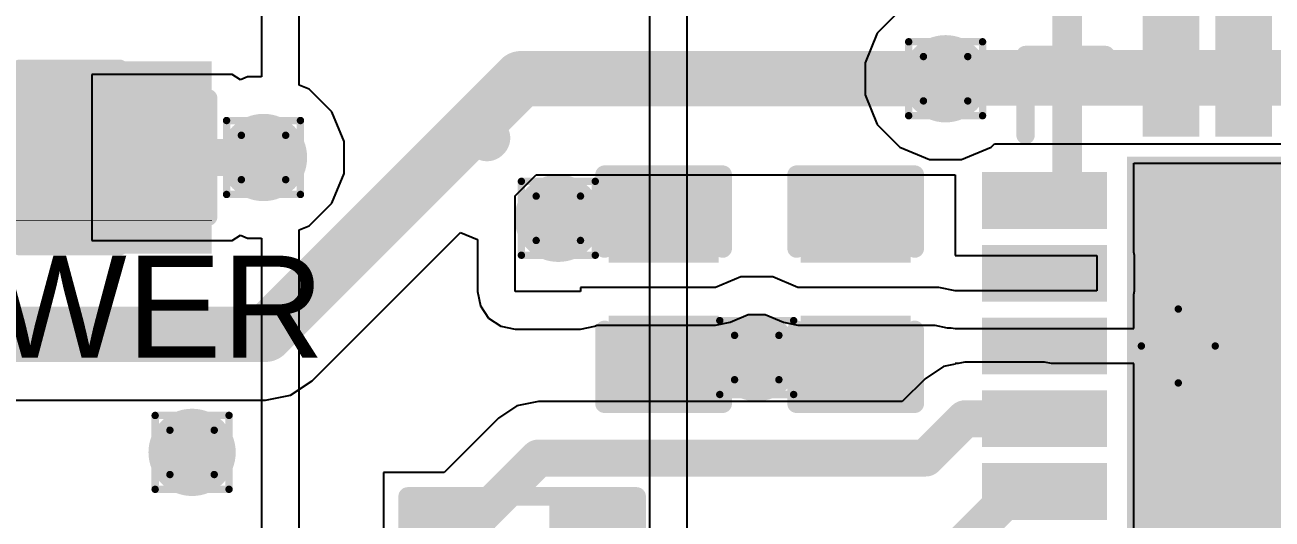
# Model space of a CAD drawing. Header units: inches. Extents: x 0 to 355, y -10 to 78.
# Drawn here: x 29.53 to 38.11, y 7.95 to 11.35 of the extents above; entities that cross this region are included whole.
import ezdxf

# ---------------------------------------------------------------- set-up
doc = ezdxf.new("R2010")
doc.units = ezdxf.units.IN
for name, color, linetype in [('Bottom Layer', 5, 'Continuous'), ('Bottom Overlay', 54, 'Continuous'), ('Bottom Paste', 16, 'Continuous'), ('Bottom Solder', 6, 'Continuous'), ('Drill Drawing', 1, 'Continuous'), ('Pad Holes', 156, 'Continuous'), ('Top Layer', 1, 'Continuous'), ('Top Overlay', 2, 'Continuous'), ('Top Paste', 8, 'Continuous'), ('Top Solder', 216, 'Continuous'), ('Via Holes', 16, 'Continuous')]:
    doc.layers.add(name, color=color, linetype=linetype)
doc.styles.add('Arial', font='', dxfattribs={"height": 0.2})
doc.styles.get('Arial').set_extended_font_data('Arial')

# ---------------------------------------------------------------- blocks, each defined once
blk = doc.blocks.new('20_QFN__4_4__18')
at = {"layer": 'Bottom Layer'}
h = blk.add_hatch(color=5, dxfattribs=at)
edge = h.paths.add_edge_path()
edge.add_arc((0, 0.95), 0.2, 0, 360)
h = blk.add_hatch(color=5, dxfattribs=at)
edge = h.paths.add_edge_path()
edge.add_arc((-0.95, 0), 0.2, 0, 360)
h = blk.add_hatch(color=5, dxfattribs=at)
edge = h.paths.add_edge_path()
edge.add_arc((0, 0), 0.2, 0, 360)
h = blk.add_hatch(color=5, dxfattribs=at)
edge = h.paths.add_edge_path()
edge.add_arc((0.95, 0), 0.2, 0, 360)
h = blk.add_hatch(color=5, dxfattribs=at)
edge = h.paths.add_edge_path()
edge.add_arc((0, -0.95), 0.2, 0, 360)
at = {"layer": 'Bottom Solder'}
h = blk.add_hatch(color=6, dxfattribs=at)
edge = h.paths.add_edge_path()
edge.add_arc((0, 0.95), 0.3016, 0, 360)
h = blk.add_hatch(color=6, dxfattribs=at)
edge = h.paths.add_edge_path()
edge.add_arc((-0.95, 0), 0.3016, 0, 360)
h = blk.add_hatch(color=6, dxfattribs=at)
edge = h.paths.add_edge_path()
edge.add_arc((0, 0), 0.3016, 0, 360)
h = blk.add_hatch(color=6, dxfattribs=at)
edge = h.paths.add_edge_path()
edge.add_arc((0.95, 0), 0.3016, 0, 360)
h = blk.add_hatch(color=6, dxfattribs=at)
edge = h.paths.add_edge_path()
edge.add_arc((0, -0.95), 0.3016, 0, 360)
at = {"layer": 'Pad Holes'}
h = blk.add_hatch(color=7, dxfattribs=at)
edge = h.paths.add_edge_path()
edge.add_arc((0, 0.95), 0.1, 0, 360)
h = blk.add_hatch(color=7, dxfattribs=at)
edge = h.paths.add_edge_path()
edge.add_arc((-0.95, 0), 0.1, 0, 360)
h = blk.add_hatch(color=7, dxfattribs=at)
edge = h.paths.add_edge_path()
edge.add_arc((0, 0), 0.1, 0, 360)
h = blk.add_hatch(color=7, dxfattribs=at)
edge = h.paths.add_edge_path()
edge.add_arc((0.95, 0), 0.1, 0, 360)
h = blk.add_hatch(color=7, dxfattribs=at)
edge = h.paths.add_edge_path()
edge.add_arc((0, -0.95), 0.1, 0, 360)
at = {"layer": 'Top Layer'}
for points in [[(-1.125, 1.51), (-1.125, 2.23), (-0.875, 2.23), (-0.875, 1.51)], [(-0.625, 1.51), (-0.625, 2.23), (-0.375, 2.23), (-0.375, 1.51)], [(-0.125, 1.51), (-0.125, 2.23), (0.125, 2.23), (0.125, 1.51)], [(0.375, 1.51), (0.375, 2.23), (0.625, 2.23), (0.625, 1.51)], [(0.875, 1.51), (0.875, 2.23), (1.125, 2.23), (1.125, 1.51)], [(-2.23, 1.125), (-1.51, 1.125), (-1.51, 0.875), (-2.23, 0.875)], [(-1.2, 1.2), (1.2, 1.2), (1.2, -1.2), (-1.2, -1.2)], [(1.51, 1.125), (2.23, 1.125), (2.23, 0.875), (1.51, 0.875)], [(-2.23, 0.625), (-1.51, 0.625), (-1.51, 0.375), (-2.23, 0.375)], [(1.51, 0.625), (2.23, 0.625), (2.23, 0.375), (1.51, 0.375)], [(-2.23, 0.125), (-1.51, 0.125), (-1.51, -0.125), (-2.23, -0.125)], [(1.51, 0.125), (2.23, 0.125), (2.23, -0.125), (1.51, -0.125)], [(-2.23, -0.375), (-1.51, -0.375), (-1.51, -0.625), (-2.23, -0.625)], [(1.51, -0.375), (2.23, -0.375), (2.23, -0.625), (1.51, -0.625)], [(-2.23, -0.875), (-1.51, -0.875), (-1.51, -1.125), (-2.23, -1.125)], [(1.51, -0.875), (2.23, -0.875), (2.23, -1.125), (1.51, -1.125)], [(-1.125, -2.23), (-1.125, -1.51), (-0.875, -1.51), (-0.875, -2.23)], [(-0.625, -2.23), (-0.625, -1.51), (-0.375, -1.51), (-0.375, -2.23)], [(-0.125, -2.23), (-0.125, -1.51), (0.125, -1.51), (0.125, -2.23)], [(0.375, -2.23), (0.375, -1.51), (0.625, -1.51), (0.625, -2.23)], [(0.875, -2.23), (0.875, -1.51), (1.125, -1.51), (1.125, -2.23)]]:
    blk.add_hatch(color=1, dxfattribs=at).paths.add_polyline_path(points)
at = {"layer": 'Top Paste'}
for points in [[(-1.125, 1.51), (-1.125, 2.23), (-0.875, 2.23), (-0.875, 1.51)], [(-0.625, 1.51), (-0.625, 2.23), (-0.375, 2.23), (-0.375, 1.51)], [(-0.125, 1.51), (-0.125, 2.23), (0.125, 2.23), (0.125, 1.51)], [(0.375, 1.51), (0.375, 2.23), (0.625, 2.23), (0.625, 1.51)], [(0.875, 1.51), (0.875, 2.23), (1.125, 2.23), (1.125, 1.51)], [(-2.23, 1.125), (-1.51, 1.125), (-1.51, 0.875), (-2.23, 0.875)], [(1.51, 1.125), (2.23, 1.125), (2.23, 0.875), (1.51, 0.875)], [(-2.23, 0.625), (-1.51, 0.625), (-1.51, 0.375), (-2.23, 0.375)], [(1.51, 0.625), (2.23, 0.625), (2.23, 0.375), (1.51, 0.375)], [(-2.23, 0.125), (-1.51, 0.125), (-1.51, -0.125), (-2.23, -0.125)], [(1.51, 0.125), (2.23, 0.125), (2.23, -0.125), (1.51, -0.125)], [(-2.23, -0.375), (-1.51, -0.375), (-1.51, -0.625), (-2.23, -0.625)], [(1.51, -0.375), (2.23, -0.375), (2.23, -0.625), (1.51, -0.625)], [(-2.23, -0.875), (-1.51, -0.875), (-1.51, -1.125), (-2.23, -1.125)], [(1.51, -0.875), (2.23, -0.875), (2.23, -1.125), (1.51, -1.125)], [(-1.125, -2.23), (-1.125, -1.51), (-0.875, -1.51), (-0.875, -2.23)], [(-0.625, -2.23), (-0.625, -1.51), (-0.375, -1.51), (-0.375, -2.23)], [(-0.125, -2.23), (-0.125, -1.51), (0.125, -1.51), (0.125, -2.23)], [(0.375, -2.23), (0.375, -1.51), (0.625, -1.51), (0.625, -2.23)], [(0.875, -2.23), (0.875, -1.51), (1.125, -1.51), (1.125, -2.23)]]:
    blk.add_hatch(color=8, dxfattribs=at).paths.add_polyline_path(points)
at = {"layer": 'Top Solder'}
for points in [[(-1.195, 1.44), (-1.195, 2.3), (-0.805, 2.3), (-0.805, 1.44)], [(-0.695, 1.44), (-0.695, 2.3), (-0.305, 2.3), (-0.305, 1.44)], [(-0.195, 1.44), (-0.195, 2.3), (0.195, 2.3), (0.195, 1.44)], [(0.305, 1.44), (0.305, 2.3), (0.695, 2.3), (0.695, 1.44)], [(0.805, 1.44), (0.805, 2.3), (1.195, 2.3), (1.195, 1.44)], [(-1.3016, 1.3016), (1.3016, 1.3016), (1.3016, -1.3016), (-1.3016, -1.3016)], [(-2.3, 1.195), (-1.44, 1.195), (-1.44, 0.805), (-2.3, 0.805)], [(1.44, 1.195), (2.3, 1.195), (2.3, 0.805), (1.44, 0.805)], [(-2.3, 0.695), (-1.44, 0.695), (-1.44, 0.305), (-2.3, 0.305)], [(1.44, 0.695), (2.3, 0.695), (2.3, 0.305), (1.44, 0.305)], [(-2.3, 0.195), (-1.44, 0.195), (-1.44, -0.195), (-2.3, -0.195)], [(1.44, 0.195), (2.3, 0.195), (2.3, -0.195), (1.44, -0.195)], [(-2.3, -0.305), (-1.44, -0.305), (-1.44, -0.695), (-2.3, -0.695)], [(1.44, -0.305), (2.3, -0.305), (2.3, -0.695), (1.44, -0.695)], [(-2.3, -0.805), (-1.44, -0.805), (-1.44, -1.195), (-2.3, -1.195)], [(1.44, -0.805), (2.3, -0.805), (2.3, -1.195), (1.44, -1.195)], [(-1.195, -2.3), (-1.195, -1.44), (-0.805, -1.44), (-0.805, -2.3)], [(-0.695, -2.3), (-0.695, -1.44), (-0.305, -1.44), (-0.305, -2.3)], [(-0.195, -2.3), (-0.195, -1.44), (0.195, -1.44), (0.195, -2.3)], [(0.305, -2.3), (0.305, -1.44), (0.695, -1.44), (0.695, -2.3)], [(0.805, -2.3), (0.805, -1.44), (1.195, -1.44), (1.195, -2.3)]]:
    blk.add_hatch(color=216, dxfattribs=at).paths.add_polyline_path(points)
h = blk.add_hatch(color=216, dxfattribs=at)
edge = h.paths.add_edge_path()
edge.add_arc((0, 0.95), 0.1016, 0, 360)
h = blk.add_hatch(color=216, dxfattribs=at)
edge = h.paths.add_edge_path()
edge.add_arc((-0.95, 0), 0.1016, 0, 360)
h = blk.add_hatch(color=216, dxfattribs=at)
edge = h.paths.add_edge_path()
edge.add_arc((0, 0), 0.1016, 0, 360)
h = blk.add_hatch(color=216, dxfattribs=at)
edge = h.paths.add_edge_path()
edge.add_arc((0.95, 0), 0.1016, 0, 360)
h = blk.add_hatch(color=216, dxfattribs=at)
edge = h.paths.add_edge_path()
edge.add_arc((0, -0.95), 0.1016, 0, 360)
at = {"layer": 'Top Overlay'}
for points in [[(-1.45, 2, 0.127, 0.127, 0), (-2, 2, 0.127, 0.127, 0)], [(-2, 1.45, 0.127, 0.127, 0), (-2, 2, 0.127, 0.127, 0)], [(2, 2, 0.127, 0.127, 0), (1.45, 2, 0.127, 0.127, 0)], [(2, 1.45, 0.127, 0.127, 0), (2, 2, 0.127, 0.127, 0)], [(-2.505, 0.873, 0.127, 0.127, 0), (-2.505, 1.127, 0.127, 0.127, 0)], [(-2.378, 1, 0.127, 0.127, 0), (-2.505, 1.127, 0.127, 0.127, 0)], [(-2.505, 0.873, 0.127, 0.127, 0), (-2.378, 1, 0.127, 0.127, 0)], [(-2, -2, 0.127, 0.127, 0), (-2, -1.45, 0.127, 0.127, 0)], [(2, -2, 0.127, 0.127, 0), (2, -1.45, 0.127, 0.127, 0)], [(-1.45, -2, 0.127, 0.127, 0), (-2, -2, 0.127, 0.127, 0)], [(2, -2, 0.127, 0.127, 0), (1.45, -2, 0.127, 0.127, 0)]]:
    blk.add_lwpolyline(points, format="xyseb", dxfattribs=at)
for points in [[(-2.0318, 2, 0.0635, 0.0635, 1), (-1.9683, 2, 0.0635, 0.0635, 1)], [(-2.0318, 2, 0.0635, 0.0635, 1), (-1.9683, 2, 0.0635, 0.0635, 1)], [(-1.4817, 2, 0.0635, 0.0635, 1), (-1.4182, 2, 0.0635, 0.0635, 1)], [(1.4182, 2, 0.0635, 0.0635, 1), (1.4817, 2, 0.0635, 0.0635, 1)], [(1.9683, 2, 0.0635, 0.0635, 1), (2.0318, 2, 0.0635, 0.0635, 1)], [(1.9683, 2, 0.0635, 0.0635, 1), (2.0318, 2, 0.0635, 0.0635, 1)], [(-2.0318, 1.45, 0.0635, 0.0635, 1), (-1.9683, 1.45, 0.0635, 0.0635, 1)], [(1.9683, 1.45, 0.0635, 0.0635, 1), (2.0318, 1.45, 0.0635, 0.0635, 1)], [(-2.5367, 1.127, 0.0635, 0.0635, 1), (-2.4732, 1.127, 0.0635, 0.0635, 1)], [(-2.5367, 1.127, 0.0635, 0.0635, 1), (-2.4732, 1.127, 0.0635, 0.0635, 1)], [(-2.4097, 1, 0.0635, 0.0635, 1), (-2.3462, 1, 0.0635, 0.0635, 1)], [(-2.4097, 1, 0.0635, 0.0635, 1), (-2.3462, 1, 0.0635, 0.0635, 1)], [(-2.5367, 0.873, 0.0635, 0.0635, 1), (-2.4732, 0.873, 0.0635, 0.0635, 1)], [(-2.5367, 0.873, 0.0635, 0.0635, 1), (-2.4732, 0.873, 0.0635, 0.0635, 1)], [(-2.0318, -1.45, 0.0635, 0.0635, 1), (-1.9683, -1.45, 0.0635, 0.0635, 1)], [(1.9683, -1.45, 0.0635, 0.0635, 1), (2.0318, -1.45, 0.0635, 0.0635, 1)], [(-2.0318, -2, 0.0635, 0.0635, 1), (-1.9683, -2, 0.0635, 0.0635, 1)], [(-2.0318, -2, 0.0635, 0.0635, 1), (-1.9683, -2, 0.0635, 0.0635, 1)], [(-1.4817, -2, 0.0635, 0.0635, 1), (-1.4182, -2, 0.0635, 0.0635, 1)], [(1.4182, -2, 0.0635, 0.0635, 1), (1.4817, -2, 0.0635, 0.0635, 1)], [(1.9683, -2, 0.0635, 0.0635, 1), (2.0318, -2, 0.0635, 0.0635, 1)], [(1.9683, -2, 0.0635, 0.0635, 1), (2.0318, -2, 0.0635, 0.0635, 1)]]:
    blk.add_lwpolyline(points, format="xyseb", close=True, dxfattribs=at)
blk = doc.blocks.new('R___0402_47')
at = {"layer": 'Top Layer'}
for points in [[(-0.6985, -0.3175), (-0.6985, 0.3175), (-0.2413, 0.3175), (-0.2413, -0.3175)], [(0.2413, -0.3175), (0.2413, 0.3175), (0.6985, 0.3175), (0.6985, -0.3175)]]:
    blk.add_hatch(color=1, dxfattribs=at).paths.add_polyline_path(points)
at = {"layer": 'Top Paste'}
for points in [[(-0.6985, -0.3175), (-0.6985, 0.3175), (-0.2413, 0.3175), (-0.2413, -0.3175)], [(0.2413, -0.3175), (0.2413, 0.3175), (0.6985, 0.3175), (0.6985, -0.3175)]]:
    blk.add_hatch(color=8, dxfattribs=at).paths.add_polyline_path(points)
at = {"layer": 'Top Solder'}
for points in [[(-0.7535, -0.3725), (-0.7535, 0.3725), (-0.1863, 0.3725), (-0.1863, -0.3725)], [(0.1863, -0.3725), (0.1863, 0.3725), (0.7535, 0.3725), (0.7535, -0.3725)]]:
    blk.add_hatch(color=216, dxfattribs=at).paths.add_polyline_path(points)
at = {"layer": 'Top Overlay'}
for points in [[(-0.7874, -0.4064, 0.127, 0.127, 0), (-0.7874, 0.4064, 0.127, 0.127, 0)], [(-0.7874, 0.4064, 0.127, 0.127, 0), (0.7874, 0.4064, 0.127, 0.127, 0)], [(0.7874, -0.4064, 0.127, 0.127, 0), (0.7874, 0.4064, 0.127, 0.127, 0)], [(-0.7874, -0.4064, 0.127, 0.127, 0), (0.7874, -0.4064, 0.127, 0.127, 0)], [(-0.8128, -0.4318, 0.00323, 0.00323, 0), (0.8128, -0.4318, 0.00323, 0.00323, 0)]]:
    blk.add_lwpolyline(points, format="xyseb", dxfattribs=at)
for points in [[(-0.8191, 0.4064, 0.0635, 0.0635, 1), (-0.7556, 0.4064, 0.0635, 0.0635, 1)], [(-0.8191, 0.4064, 0.0635, 0.0635, 1), (-0.7556, 0.4064, 0.0635, 0.0635, 1)], [(0.7556, 0.4064, 0.0635, 0.0635, 1), (0.8191, 0.4064, 0.0635, 0.0635, 1)], [(0.7556, 0.4064, 0.0635, 0.0635, 1), (0.8191, 0.4064, 0.0635, 0.0635, 1)], [(-0.8191, -0.4064, 0.0635, 0.0635, 1), (-0.7556, -0.4064, 0.0635, 0.0635, 1)], [(-0.8191, -0.4064, 0.0635, 0.0635, 1), (-0.7556, -0.4064, 0.0635, 0.0635, 1)], [(0.7556, -0.4064, 0.0635, 0.0635, 1), (0.8191, -0.4064, 0.0635, 0.0635, 1)], [(0.7556, -0.4064, 0.0635, 0.0635, 1), (0.8191, -0.4064, 0.0635, 0.0635, 1)], [(-0.8136, -0.4318, 0.00161, 0.00161, 1), (-0.812, -0.4318, 0.00161, 0.00161, 1)], [(0.812, -0.4318, 0.00161, 0.00161, 1), (0.8136, -0.4318, 0.00161, 0.00161, 1)]]:
    blk.add_lwpolyline(points, format="xyseb", close=True, dxfattribs=at)
blk = doc.blocks.new('R___0402_B_49')
at = {"layer": 'Bottom Layer'}
for points in [[(-0.2413, 0.3175), (-0.2413, -0.3175), (-0.6985, -0.3175), (-0.6985, 0.3175)], [(0.6985, 0.3175), (0.6985, -0.3175), (0.2413, -0.3175), (0.2413, 0.3175)]]:
    blk.add_hatch(color=5, dxfattribs=at).paths.add_polyline_path(points)
at = {"layer": 'Bottom Paste'}
for points in [[(-0.2413, 0.3175), (-0.2413, -0.3175), (-0.6985, -0.3175), (-0.6985, 0.3175)], [(0.6985, 0.3175), (0.6985, -0.3175), (0.2413, -0.3175), (0.2413, 0.3175)]]:
    blk.add_hatch(color=16, dxfattribs=at).paths.add_polyline_path(points)
at = {"layer": 'Bottom Solder'}
for points in [[(-0.1863, 0.3725), (-0.1863, -0.3725), (-0.7535, -0.3725), (-0.7535, 0.3725)], [(0.7535, 0.3725), (0.7535, -0.3725), (0.1863, -0.3725), (0.1863, 0.3725)]]:
    blk.add_hatch(color=6, dxfattribs=at).paths.add_polyline_path(points)
at = {"layer": 'Bottom Overlay'}
for points in [[(0.7874, 0.4064, 0.127, 0.127, 0), (-0.7874, 0.4064, 0.127, 0.127, 0)], [(-0.7874, 0.4064, 0.127, 0.127, 0), (-0.7874, -0.4064, 0.127, 0.127, 0)], [(0.8128, 0.4318, 0.00323, 0.00323, 0), (-0.8128, 0.4318, 0.00323, 0.00323, 0)], [(0.7874, 0.4064, 0.127, 0.127, 0), (0.7874, -0.4064, 0.127, 0.127, 0)], [(0.7874, -0.4064, 0.127, 0.127, 0), (-0.7874, -0.4064, 0.127, 0.127, 0)]]:
    blk.add_lwpolyline(points, format="xyseb", dxfattribs=at)
for points in [[(-0.8191, 0.4064, 0.0635, 0.0635, 1), (-0.7556, 0.4064, 0.0635, 0.0635, 1)], [(-0.8191, 0.4064, 0.0635, 0.0635, 1), (-0.7556, 0.4064, 0.0635, 0.0635, 1)], [(-0.8136, 0.4318, 0.00161, 0.00161, 1), (-0.812, 0.4318, 0.00161, 0.00161, 1)], [(0.7556, 0.4064, 0.0635, 0.0635, 1), (0.8191, 0.4064, 0.0635, 0.0635, 1)], [(0.7556, 0.4064, 0.0635, 0.0635, 1), (0.8191, 0.4064, 0.0635, 0.0635, 1)], [(0.812, 0.4318, 0.00161, 0.00161, 1), (0.8136, 0.4318, 0.00161, 0.00161, 1)], [(-0.8191, -0.4064, 0.0635, 0.0635, 1), (-0.7556, -0.4064, 0.0635, 0.0635, 1)], [(-0.8191, -0.4064, 0.0635, 0.0635, 1), (-0.7556, -0.4064, 0.0635, 0.0635, 1)], [(0.7556, -0.4064, 0.0635, 0.0635, 1), (0.8191, -0.4064, 0.0635, 0.0635, 1)], [(0.7556, -0.4064, 0.0635, 0.0635, 1), (0.8191, -0.4064, 0.0635, 0.0635, 1)]]:
    blk.add_lwpolyline(points, format="xyseb", close=True, dxfattribs=at)
blk = doc.blocks.new('LED_0603_67')
at = {"layer": 'Top Layer'}
for points in [[(-1, 0.5), (-0.5, 0.5), (-0.5, -0.5), (-1, -0.5)], [(0.5, 0.5), (1, 0.5), (1, -0.5), (0.5, -0.5)]]:
    blk.add_hatch(color=1, dxfattribs=at).paths.add_polyline_path(points)
at = {"layer": 'Top Overlay'}
blk.add_hatch(color=2, dxfattribs=at).paths.add_polyline_path([(1.1176, -0.6604), (1.7526, -0.6604), (1.7526, 0.6604), (1.1176, 0.6604)])
at = {"layer": 'Top Paste'}
for points in [[(-1, 0.5), (-0.5, 0.5), (-0.5, -0.5), (-1, -0.5)], [(0.5, 0.5), (1, 0.5), (1, -0.5), (0.5, -0.5)]]:
    blk.add_hatch(color=8, dxfattribs=at).paths.add_polyline_path(points)
at = {"layer": 'Top Solder'}
for points in [[(-1.1016, 0.6016), (-0.3984, 0.6016), (-0.3984, -0.6016), (-1.1016, -0.6016)], [(0.3984, 0.6016), (1.1016, 0.6016), (1.1016, -0.6016), (0.3984, -0.6016)]]:
    blk.add_hatch(color=216, dxfattribs=at).paths.add_polyline_path(points)
at = {"layer": 'Top Overlay'}
for points in [[(-1.1176, -0.6096, 0.127, 0.127, 0), (-1.1176, 0.6096, 0.127, 0.127, 0)], [(-1.1176, 0.6096, 0.127, 0.127, 0), (-0.4318, 0.6096, 0.127, 0.127, 0)], [(0.4318, 0.6096, 0.127, 0.127, 0), (1.1176, 0.6096, 0.127, 0.127, 0)], [(1.1176, -0.6096, 0.127, 0.127, 0), (1.1176, 0.6096, 0.127, 0.127, 0)], [(-1.1176, -0.6096, 0.127, 0.127, 0), (-0.4318, -0.6096, 0.127, 0.127, 0)], [(0.4318, -0.6096, 0.127, 0.127, 0), (1.1176, -0.6096, 0.127, 0.127, 0)]]:
    blk.add_lwpolyline(points, format="xyseb", dxfattribs=at)
for points in [[(-1.1494, 0.6096, 0.0635, 0.0635, 1), (-1.0858, 0.6096, 0.0635, 0.0635, 1)], [(-1.1494, 0.6096, 0.0635, 0.0635, 1), (-1.0858, 0.6096, 0.0635, 0.0635, 1)], [(-0.4636, 0.6096, 0.0635, 0.0635, 1), (-0.4001, 0.6096, 0.0635, 0.0635, 1)], [(0.4001, 0.6096, 0.0635, 0.0635, 1), (0.4636, 0.6096, 0.0635, 0.0635, 1)], [(1.0859, 0.6096, 0.0635, 0.0635, 1), (1.1494, 0.6096, 0.0635, 0.0635, 1)], [(1.0859, 0.6096, 0.0635, 0.0635, 1), (1.1494, 0.6096, 0.0635, 0.0635, 1)], [(-1.1494, -0.6096, 0.0635, 0.0635, 1), (-1.0858, -0.6096, 0.0635, 0.0635, 1)], [(-1.1494, -0.6096, 0.0635, 0.0635, 1), (-1.0858, -0.6096, 0.0635, 0.0635, 1)], [(-0.4636, -0.6096, 0.0635, 0.0635, 1), (-0.4001, -0.6096, 0.0635, 0.0635, 1)], [(0.4001, -0.6096, 0.0635, 0.0635, 1), (0.4636, -0.6096, 0.0635, 0.0635, 1)], [(1.0859, -0.6096, 0.0635, 0.0635, 1), (1.1494, -0.6096, 0.0635, 0.0635, 1)], [(1.0859, -0.6096, 0.0635, 0.0635, 1), (1.1494, -0.6096, 0.0635, 0.0635, 1)]]:
    blk.add_lwpolyline(points, format="xyseb", close=True, dxfattribs=at)
blk = doc.blocks.new('C___0402_101')
at = {"layer": 'Top Layer'}
for points in [[(-0.6985, -0.3175), (-0.6985, 0.3175), (-0.2413, 0.3175), (-0.2413, -0.3175)], [(0.2413, -0.3175), (0.2413, 0.3175), (0.6985, 0.3175), (0.6985, -0.3175)]]:
    blk.add_hatch(color=1, dxfattribs=at).paths.add_polyline_path(points)
at = {"layer": 'Top Paste'}
for points in [[(-0.6985, -0.3175), (-0.6985, 0.3175), (-0.2413, 0.3175), (-0.2413, -0.3175)], [(0.2413, -0.3175), (0.2413, 0.3175), (0.6985, 0.3175), (0.6985, -0.3175)]]:
    blk.add_hatch(color=8, dxfattribs=at).paths.add_polyline_path(points)
at = {"layer": 'Top Solder'}
for points in [[(-0.7585, -0.3775), (-0.7585, 0.3775), (-0.1813, 0.3775), (-0.1813, -0.3775)], [(0.1813, -0.3775), (0.1813, 0.3775), (0.7585, 0.3775), (0.7585, -0.3775)]]:
    blk.add_hatch(color=216, dxfattribs=at).paths.add_polyline_path(points)
at = {"layer": 'Top Overlay'}
for points in [[(-0.7874, 0.4064, 0.127, 0.127, 0), (-0.7874, -0.4064, 0.127, 0.127, 0)], [(-0.7874, 0.4064, 0.127, 0.127, 0), (-0.2794, 0.4064, 0.127, 0.127, 0)], [(0.2794, 0.4064, 0.127, 0.127, 0), (0.7874, 0.4064, 0.127, 0.127, 0)], [(0.7874, 0.4064, 0.127, 0.127, 0), (0.7874, -0.4064, 0.127, 0.127, 0)], [(-0.7874, -0.4064, 0.127, 0.127, 0), (-0.2794, -0.4064, 0.127, 0.127, 0)], [(0.2794, -0.4064, 0.127, 0.127, 0), (0.7874, -0.4064, 0.127, 0.127, 0)]]:
    blk.add_lwpolyline(points, format="xyseb", dxfattribs=at)
for points in [[(-0.8191, 0.4064, 0.0635, 0.0635, 1), (-0.7556, 0.4064, 0.0635, 0.0635, 1)], [(-0.8191, 0.4064, 0.0635, 0.0635, 1), (-0.7556, 0.4064, 0.0635, 0.0635, 1)], [(-0.3111, 0.4064, 0.0635, 0.0635, 1), (-0.2477, 0.4064, 0.0635, 0.0635, 1)], [(0.2477, 0.4064, 0.0635, 0.0635, 1), (0.3111, 0.4064, 0.0635, 0.0635, 1)], [(0.7556, 0.4064, 0.0635, 0.0635, 1), (0.8191, 0.4064, 0.0635, 0.0635, 1)], [(0.7556, 0.4064, 0.0635, 0.0635, 1), (0.8191, 0.4064, 0.0635, 0.0635, 1)], [(-0.8191, -0.4064, 0.0635, 0.0635, 1), (-0.7556, -0.4064, 0.0635, 0.0635, 1)], [(-0.8191, -0.4064, 0.0635, 0.0635, 1), (-0.7556, -0.4064, 0.0635, 0.0635, 1)], [(-0.3111, -0.4064, 0.0635, 0.0635, 1), (-0.2477, -0.4064, 0.0635, 0.0635, 1)], [(0.2477, -0.4064, 0.0635, 0.0635, 1), (0.3111, -0.4064, 0.0635, 0.0635, 1)], [(0.7556, -0.4064, 0.0635, 0.0635, 1), (0.8191, -0.4064, 0.0635, 0.0635, 1)], [(0.7556, -0.4064, 0.0635, 0.0635, 1), (0.8191, -0.4064, 0.0635, 0.0635, 1)]]:
    blk.add_lwpolyline(points, format="xyseb", close=True, dxfattribs=at)
blk = doc.blocks.new('C___0402_102')
at = {"layer": 'Top Layer'}
for points in [[(-0.6985, -0.3175), (-0.6985, 0.3175), (-0.2413, 0.3175), (-0.2413, -0.3175)], [(0.2413, -0.3175), (0.2413, 0.3175), (0.6985, 0.3175), (0.6985, -0.3175)]]:
    blk.add_hatch(color=1, dxfattribs=at).paths.add_polyline_path(points)
at = {"layer": 'Top Paste'}
for points in [[(-0.6985, -0.3175), (-0.6985, 0.3175), (-0.2413, 0.3175), (-0.2413, -0.3175)], [(0.2413, -0.3175), (0.2413, 0.3175), (0.6985, 0.3175), (0.6985, -0.3175)]]:
    blk.add_hatch(color=8, dxfattribs=at).paths.add_polyline_path(points)
at = {"layer": 'Top Solder'}
for points in [[(-0.7585, -0.3775), (-0.7585, 0.3775), (-0.1813, 0.3775), (-0.1813, -0.3775)], [(0.1813, -0.3775), (0.1813, 0.3775), (0.7585, 0.3775), (0.7585, -0.3775)]]:
    blk.add_hatch(color=216, dxfattribs=at).paths.add_polyline_path(points)
at = {"layer": 'Top Overlay'}
for points in [[(-0.7874, 0.4064, 0.127, 0.127, 0), (-0.2794, 0.4064, 0.127, 0.127, 0)], [(-0.7874, 0.4064, 0.127, 0.127, 0), (-0.7874, -0.4064, 0.127, 0.127, 0)], [(0.2794, 0.4064, 0.127, 0.127, 0), (0.7874, 0.4064, 0.127, 0.127, 0)], [(0.7874, 0.4064, 0.127, 0.127, 0), (0.7874, -0.4064, 0.127, 0.127, 0)], [(-0.7874, -0.4064, 0.127, 0.127, 0), (-0.2794, -0.4064, 0.127, 0.127, 0)], [(0.2794, -0.4064, 0.127, 0.127, 0), (0.7874, -0.4064, 0.127, 0.127, 0)]]:
    blk.add_lwpolyline(points, format="xyseb", dxfattribs=at)
for points in [[(-0.8191, 0.4064, 0.0635, 0.0635, 1), (-0.7556, 0.4064, 0.0635, 0.0635, 1)], [(-0.8191, 0.4064, 0.0635, 0.0635, 1), (-0.7556, 0.4064, 0.0635, 0.0635, 1)], [(-0.3111, 0.4064, 0.0635, 0.0635, 1), (-0.2477, 0.4064, 0.0635, 0.0635, 1)], [(0.2477, 0.4064, 0.0635, 0.0635, 1), (0.3111, 0.4064, 0.0635, 0.0635, 1)], [(0.7556, 0.4064, 0.0635, 0.0635, 1), (0.8191, 0.4064, 0.0635, 0.0635, 1)], [(0.7556, 0.4064, 0.0635, 0.0635, 1), (0.8191, 0.4064, 0.0635, 0.0635, 1)], [(-0.8191, -0.4064, 0.0635, 0.0635, 1), (-0.7556, -0.4064, 0.0635, 0.0635, 1)], [(-0.8191, -0.4064, 0.0635, 0.0635, 1), (-0.7556, -0.4064, 0.0635, 0.0635, 1)], [(-0.3111, -0.4064, 0.0635, 0.0635, 1), (-0.2477, -0.4064, 0.0635, 0.0635, 1)], [(0.2477, -0.4064, 0.0635, 0.0635, 1), (0.3111, -0.4064, 0.0635, 0.0635, 1)], [(0.7556, -0.4064, 0.0635, 0.0635, 1), (0.8191, -0.4064, 0.0635, 0.0635, 1)], [(0.7556, -0.4064, 0.0635, 0.0635, 1), (0.8191, -0.4064, 0.0635, 0.0635, 1)]]:
    blk.add_lwpolyline(points, format="xyseb", close=True, dxfattribs=at)

msp = doc.modelspace()

# ---------------------------------------------------------------- hatches: boundary and pattern name
at = {"layer": 'Bottom Layer'}
h = msp.add_hatch(color=5, dxfattribs=at)
edge = h.paths.add_edge_path()
edge.add_arc((35.8648, 10.976), 0.3, 0, 360)
h = msp.add_hatch(color=5, dxfattribs=at)
edge = h.paths.add_edge_path()
edge.add_arc((31.1743, 10.4347), 0.3, 0, 360)
h = msp.add_hatch(color=5, dxfattribs=at)
edge = h.paths.add_edge_path()
edge.add_arc((33.2017, 10.0168), 0.3, 0, 360)
h = msp.add_hatch(color=5, dxfattribs=at)
edge = h.paths.add_edge_path()
edge.add_arc((34.5659, 9.0595), 0.3, 0, 360)
h = msp.add_hatch(color=5, dxfattribs=at)
edge = h.paths.add_edge_path()
edge.add_arc((30.6832, 8.4077), 0.3, 0, 360)
at = {"layer": 'Top Layer'}
h = msp.add_hatch(color=1, dxfattribs=at)
edge = h.paths.add_edge_path()
edge.add_arc((35.8648, 10.976), 0.3, 0, 360)
h = msp.add_hatch(color=1, dxfattribs=at)
edge = h.paths.add_edge_path()
edge.add_arc((31.1743, 10.4347), 0.3, 0, 360)
h = msp.add_hatch(color=1, dxfattribs=at)
edge = h.paths.add_edge_path()
edge.add_arc((33.2017, 10.0168), 0.3, 0, 360)
h = msp.add_hatch(color=1, dxfattribs=at)
edge = h.paths.add_edge_path()
edge.add_arc((34.5659, 9.0595), 0.3, 0, 360)
h = msp.add_hatch(color=1, dxfattribs=at)
edge = h.paths.add_edge_path()
edge.add_arc((30.6832, 8.4077), 0.3, 0, 360)
at = {"layer": 'Via Holes'}
h = msp.add_hatch(color=7, dxfattribs=at)
edge = h.paths.add_edge_path()
edge.add_arc((35.8648, 10.976), 0.15, 0, 360)
h = msp.add_hatch(color=7, dxfattribs=at)
edge = h.paths.add_edge_path()
edge.add_arc((31.1743, 10.4347), 0.15, 0, 360)
h = msp.add_hatch(color=7, dxfattribs=at)
edge = h.paths.add_edge_path()
edge.add_arc((33.2017, 10.0168), 0.15, 0, 360)
h = msp.add_hatch(color=7, dxfattribs=at)
edge = h.paths.add_edge_path()
edge.add_arc((34.5659, 9.0595), 0.15, 0, 360)
h = msp.add_hatch(color=7, dxfattribs=at)
edge = h.paths.add_edge_path()
edge.add_arc((30.6832, 8.4077), 0.15, 0, 360)

# ---------------------------------------------------------------- linework, layer by layer
at = {"layer": 'Bottom Layer'}
for p, q in [((33.8293, 17.4229), (33.8293, 4.903)), ((34.0883, 5.162), (34.0883, 17.4229)), ((31.4198, 10.9327), (31.4198, 12.5402)), ((31.1608, 12.4841), (31.1608, 10.9887)), ((35.551, 11.4456), (35.3952, 11.2898)), ((35.3952, 11.2898), (35.3108, 11.0862)), ((35.3108, 11.0862), (35.3108, 10.8658)), ((30.9591, 11.0062), (29.9939, 11.0062)), ((29.9939, 11.0062), (29.9939, 9.8632)), ((31.0155, 10.9686), (30.9591, 11.0062)), ((30.9591, 11.0062), (30.9591, 11.0062)), ((31.0641, 10.9887), (31.0155, 10.9686)), ((31.1608, 10.9887), (31.0641, 10.9887)), ((31.4881, 10.9044), (31.4198, 10.9327)), ((31.644, 10.7485), (31.4881, 10.9044)), ((35.3108, 10.8658), (35.3952, 10.6622)), ((31.7283, 10.5449), (31.644, 10.7485)), ((35.3952, 10.6622), (35.551, 10.5063)), ((31.7283, 10.3245), (31.7283, 10.5449)), ((35.551, 10.5063), (35.7546, 10.422)), ((35.975, 10.422), (36.1786, 10.5063)), ((36.1786, 10.5063), (36.2017, 10.5294)), ((36.2017, 10.5294), (46.7239, 10.5294)), ((35.7546, 10.422), (35.975, 10.422)), ((31.644, 10.1209), (31.7283, 10.3245)), ((31.4881, 9.9651), (31.644, 10.1209)), ((31.4198, 9.9368), (31.4881, 9.9651)), ((29.9939, 9.8632), (30.9591, 9.8632)), ((30.9591, 9.8632), (31.0155, 9.9009)), ((30.9591, 9.8632), (30.9591, 9.8632)), ((31.0155, 9.9009), (31.0641, 9.8807)), ((31.0641, 9.8807), (31.1608, 9.8807)), ((31.1608, 9.8807), (31.1608, 5.162)), ((31.4198, 4.903), (31.4198, 9.9368))]:
    msp.add_line(p, q, dxfattribs=at)
for points in [[(35.8648, 10.9826, 0.381, 0.381, 0), (46.9116, 10.9826, 0.381, 0.381, 0)], [(32.7117, 10.5613, 0.3048, 0.3048, 0), (32.7187, 10.5683, 0.3048, 0.3048, 0)], [(30.4765, 10.4347, 0.254, 0.254, 0), (31.1743, 10.4347, 0.254, 0.254, 0)]]:
    msp.add_lwpolyline(points, format="xyseb", dxfattribs=at)
for points in [[(35.7696, 10.9826, 0.1905, 0.1905, 1), (35.9601, 10.9826, 0.1905, 0.1905, 1)], [(32.6425, 10.5683, 0.1524, 0.1524, 1), (32.7949, 10.5683, 0.1524, 0.1524, 1)], [(32.6355, 10.5613, 0.1524, 0.1524, 1), (32.7879, 10.5613, 0.1524, 0.1524, 1)], [(30.413, 10.4347, 0.127, 0.127, 1), (30.54, 10.4347, 0.127, 0.127, 1)], [(31.1108, 10.4347, 0.127, 0.127, 1), (31.2378, 10.4347, 0.127, 0.127, 1)]]:
    msp.add_lwpolyline(points, format="xyseb", close=True, dxfattribs=at)
at = {"layer": 'Drill Drawing'}
for points in [[(35.6108, 11.23, 0.0508, 0.0508, 0), (36.1188, 11.23, 0.0508, 0.0508, 0)], [(35.6108, 10.722, 0.0508, 0.0508, 0), (35.6108, 11.23, 0.0508, 0.0508, 0)], [(36.1188, 10.722, 0.0508, 0.0508, 0), (36.1188, 11.23, 0.0508, 0.0508, 0)], [(35.7124, 11.1284, 0.0508, 0.0508, 0), (36.0172, 11.1284, 0.0508, 0.0508, 0)], [(35.7124, 10.8236, 0.0508, 0.0508, 0), (35.7124, 11.1284, 0.0508, 0.0508, 0)], [(36.0172, 10.8236, 0.0508, 0.0508, 0), (36.0172, 11.1284, 0.0508, 0.0508, 0)], [(35.7124, 10.8236, 0.0508, 0.0508, 0), (36.0172, 10.8236, 0.0508, 0.0508, 0)], [(35.6108, 10.722, 0.0508, 0.0508, 0), (36.1188, 10.722, 0.0508, 0.0508, 0)], [(30.9203, 10.6887, 0.0508, 0.0508, 0), (31.4283, 10.6887, 0.0508, 0.0508, 0)], [(30.9203, 10.1807, 0.0508, 0.0508, 0), (30.9203, 10.6887, 0.0508, 0.0508, 0)], [(31.4283, 10.1807, 0.0508, 0.0508, 0), (31.4283, 10.6887, 0.0508, 0.0508, 0)], [(31.0219, 10.5871, 0.0508, 0.0508, 0), (31.3267, 10.5871, 0.0508, 0.0508, 0)], [(31.0219, 10.2823, 0.0508, 0.0508, 0), (31.0219, 10.5871, 0.0508, 0.0508, 0)], [(31.3267, 10.2823, 0.0508, 0.0508, 0), (31.3267, 10.5871, 0.0508, 0.0508, 0)], [(31.0219, 10.2823, 0.0508, 0.0508, 0), (31.3267, 10.2823, 0.0508, 0.0508, 0)], [(32.9477, 10.2708, 0.0508, 0.0508, 0), (33.4557, 10.2708, 0.0508, 0.0508, 0)], [(32.9477, 9.7628, 0.0508, 0.0508, 0), (32.9477, 10.2708, 0.0508, 0.0508, 0)], [(33.4557, 9.7628, 0.0508, 0.0508, 0), (33.4557, 10.2708, 0.0508, 0.0508, 0)], [(30.9203, 10.1807, 0.0508, 0.0508, 0), (31.4283, 10.1807, 0.0508, 0.0508, 0)], [(33.0493, 10.1692, 0.0508, 0.0508, 0), (33.3541, 10.1692, 0.0508, 0.0508, 0)], [(33.0493, 9.8644, 0.0508, 0.0508, 0), (33.0493, 10.1692, 0.0508, 0.0508, 0)], [(33.3541, 9.8644, 0.0508, 0.0508, 0), (33.3541, 10.1692, 0.0508, 0.0508, 0)], [(33.0493, 9.8644, 0.0508, 0.0508, 0), (33.3541, 9.8644, 0.0508, 0.0508, 0)], [(32.9477, 9.7628, 0.0508, 0.0508, 0), (33.4557, 9.7628, 0.0508, 0.0508, 0)], [(37.2107, 9.1389, 0.0508, 0.0508, 0), (37.4647, 9.3929, 0.0508, 0.0508, 0)], [(37.4647, 9.3929, 0.0508, 0.0508, 0), (37.7187, 9.1389, 0.0508, 0.0508, 0)], [(34.3119, 9.3135, 0.0508, 0.0508, 0), (34.8199, 9.3135, 0.0508, 0.0508, 0)], [(34.3119, 8.8055, 0.0508, 0.0508, 0), (34.3119, 9.3135, 0.0508, 0.0508, 0)], [(34.8199, 8.8055, 0.0508, 0.0508, 0), (34.8199, 9.3135, 0.0508, 0.0508, 0)], [(34.4135, 9.2119, 0.0508, 0.0508, 0), (34.7183, 9.2119, 0.0508, 0.0508, 0)], [(34.4135, 8.9071, 0.0508, 0.0508, 0), (34.4135, 9.2119, 0.0508, 0.0508, 0)], [(34.7183, 8.9071, 0.0508, 0.0508, 0), (34.7183, 9.2119, 0.0508, 0.0508, 0)], [(37.2107, 9.1389, 0.0508, 0.0508, 0), (37.4647, 8.8849, 0.0508, 0.0508, 0)], [(37.4647, 8.8849, 0.0508, 0.0508, 0), (37.7187, 9.1389, 0.0508, 0.0508, 0)], [(34.4135, 8.9071, 0.0508, 0.0508, 0), (34.7183, 8.9071, 0.0508, 0.0508, 0)], [(34.3119, 8.8055, 0.0508, 0.0508, 0), (34.8199, 8.8055, 0.0508, 0.0508, 0)], [(30.4292, 8.6617, 0.0508, 0.0508, 0), (30.9372, 8.6617, 0.0508, 0.0508, 0)], [(30.4292, 8.1537, 0.0508, 0.0508, 0), (30.4292, 8.6617, 0.0508, 0.0508, 0)], [(30.9372, 8.1537, 0.0508, 0.0508, 0), (30.9372, 8.6617, 0.0508, 0.0508, 0)], [(30.5308, 8.5601, 0.0508, 0.0508, 0), (30.8356, 8.5601, 0.0508, 0.0508, 0)], [(30.5308, 8.2553, 0.0508, 0.0508, 0), (30.5308, 8.5601, 0.0508, 0.0508, 0)], [(30.8356, 8.2553, 0.0508, 0.0508, 0), (30.8356, 8.5601, 0.0508, 0.0508, 0)], [(30.5308, 8.2553, 0.0508, 0.0508, 0), (30.8356, 8.2553, 0.0508, 0.0508, 0)], [(30.4292, 8.1537, 0.0508, 0.0508, 0), (30.9372, 8.1537, 0.0508, 0.0508, 0)]]:
    msp.add_lwpolyline(points, format="xyseb", dxfattribs=at)
for points in [[(35.5981, 11.23, 0.0254, 0.0254, 1), (35.6235, 11.23, 0.0254, 0.0254, 1)], [(35.5981, 11.23, 0.0254, 0.0254, 1), (35.6235, 11.23, 0.0254, 0.0254, 1)], [(36.1061, 11.23, 0.0254, 0.0254, 1), (36.1315, 11.23, 0.0254, 0.0254, 1)], [(36.1061, 11.23, 0.0254, 0.0254, 1), (36.1315, 11.23, 0.0254, 0.0254, 1)], [(35.6997, 11.1284, 0.0254, 0.0254, 1), (35.7251, 11.1284, 0.0254, 0.0254, 1)], [(35.6997, 11.1284, 0.0254, 0.0254, 1), (35.7251, 11.1284, 0.0254, 0.0254, 1)], [(36.0045, 11.1284, 0.0254, 0.0254, 1), (36.0299, 11.1284, 0.0254, 0.0254, 1)], [(36.0045, 11.1284, 0.0254, 0.0254, 1), (36.0299, 11.1284, 0.0254, 0.0254, 1)], [(35.6997, 10.8236, 0.0254, 0.0254, 1), (35.7251, 10.8236, 0.0254, 0.0254, 1)], [(35.6997, 10.8236, 0.0254, 0.0254, 1), (35.7251, 10.8236, 0.0254, 0.0254, 1)], [(36.0045, 10.8236, 0.0254, 0.0254, 1), (36.0299, 10.8236, 0.0254, 0.0254, 1)], [(36.0045, 10.8236, 0.0254, 0.0254, 1), (36.0299, 10.8236, 0.0254, 0.0254, 1)], [(35.5981, 10.722, 0.0254, 0.0254, 1), (35.6235, 10.722, 0.0254, 0.0254, 1)], [(35.5981, 10.722, 0.0254, 0.0254, 1), (35.6235, 10.722, 0.0254, 0.0254, 1)], [(36.1061, 10.722, 0.0254, 0.0254, 1), (36.1315, 10.722, 0.0254, 0.0254, 1)], [(36.1061, 10.722, 0.0254, 0.0254, 1), (36.1315, 10.722, 0.0254, 0.0254, 1)], [(30.9076, 10.6887, 0.0254, 0.0254, 1), (30.933, 10.6887, 0.0254, 0.0254, 1)], [(30.9076, 10.6887, 0.0254, 0.0254, 1), (30.933, 10.6887, 0.0254, 0.0254, 1)], [(31.4156, 10.6887, 0.0254, 0.0254, 1), (31.441, 10.6887, 0.0254, 0.0254, 1)], [(31.4156, 10.6887, 0.0254, 0.0254, 1), (31.441, 10.6887, 0.0254, 0.0254, 1)], [(31.0092, 10.5871, 0.0254, 0.0254, 1), (31.0346, 10.5871, 0.0254, 0.0254, 1)], [(31.0092, 10.5871, 0.0254, 0.0254, 1), (31.0346, 10.5871, 0.0254, 0.0254, 1)], [(31.314, 10.5871, 0.0254, 0.0254, 1), (31.3394, 10.5871, 0.0254, 0.0254, 1)], [(31.314, 10.5871, 0.0254, 0.0254, 1), (31.3394, 10.5871, 0.0254, 0.0254, 1)], [(31.0092, 10.2823, 0.0254, 0.0254, 1), (31.0346, 10.2823, 0.0254, 0.0254, 1)], [(31.0092, 10.2823, 0.0254, 0.0254, 1), (31.0346, 10.2823, 0.0254, 0.0254, 1)], [(31.314, 10.2823, 0.0254, 0.0254, 1), (31.3394, 10.2823, 0.0254, 0.0254, 1)], [(31.314, 10.2823, 0.0254, 0.0254, 1), (31.3394, 10.2823, 0.0254, 0.0254, 1)], [(32.935, 10.2708, 0.0254, 0.0254, 1), (32.9604, 10.2708, 0.0254, 0.0254, 1)], [(32.935, 10.2708, 0.0254, 0.0254, 1), (32.9604, 10.2708, 0.0254, 0.0254, 1)], [(33.443, 10.2708, 0.0254, 0.0254, 1), (33.4684, 10.2708, 0.0254, 0.0254, 1)], [(33.443, 10.2708, 0.0254, 0.0254, 1), (33.4684, 10.2708, 0.0254, 0.0254, 1)], [(30.9076, 10.1807, 0.0254, 0.0254, 1), (30.933, 10.1807, 0.0254, 0.0254, 1)], [(30.9076, 10.1807, 0.0254, 0.0254, 1), (30.933, 10.1807, 0.0254, 0.0254, 1)], [(31.4156, 10.1807, 0.0254, 0.0254, 1), (31.441, 10.1807, 0.0254, 0.0254, 1)], [(31.4156, 10.1807, 0.0254, 0.0254, 1), (31.441, 10.1807, 0.0254, 0.0254, 1)], [(33.0366, 10.1692, 0.0254, 0.0254, 1), (33.062, 10.1692, 0.0254, 0.0254, 1)], [(33.0366, 10.1692, 0.0254, 0.0254, 1), (33.062, 10.1692, 0.0254, 0.0254, 1)], [(33.3414, 10.1692, 0.0254, 0.0254, 1), (33.3668, 10.1692, 0.0254, 0.0254, 1)], [(33.3414, 10.1692, 0.0254, 0.0254, 1), (33.3668, 10.1692, 0.0254, 0.0254, 1)], [(33.0366, 9.8644, 0.0254, 0.0254, 1), (33.062, 9.8644, 0.0254, 0.0254, 1)], [(33.0366, 9.8644, 0.0254, 0.0254, 1), (33.062, 9.8644, 0.0254, 0.0254, 1)], [(33.3414, 9.8644, 0.0254, 0.0254, 1), (33.3668, 9.8644, 0.0254, 0.0254, 1)], [(33.3414, 9.8644, 0.0254, 0.0254, 1), (33.3668, 9.8644, 0.0254, 0.0254, 1)], [(32.935, 9.7628, 0.0254, 0.0254, 1), (32.9604, 9.7628, 0.0254, 0.0254, 1)], [(32.935, 9.7628, 0.0254, 0.0254, 1), (32.9604, 9.7628, 0.0254, 0.0254, 1)], [(33.443, 9.7628, 0.0254, 0.0254, 1), (33.4684, 9.7628, 0.0254, 0.0254, 1)], [(33.443, 9.7628, 0.0254, 0.0254, 1), (33.4684, 9.7628, 0.0254, 0.0254, 1)], [(37.452, 9.3929, 0.0254, 0.0254, 1), (37.4774, 9.3929, 0.0254, 0.0254, 1)], [(37.452, 9.3929, 0.0254, 0.0254, 1), (37.4774, 9.3929, 0.0254, 0.0254, 1)], [(34.2992, 9.3135, 0.0254, 0.0254, 1), (34.3246, 9.3135, 0.0254, 0.0254, 1)], [(34.2992, 9.3135, 0.0254, 0.0254, 1), (34.3246, 9.3135, 0.0254, 0.0254, 1)], [(34.8072, 9.3135, 0.0254, 0.0254, 1), (34.8326, 9.3135, 0.0254, 0.0254, 1)], [(34.8072, 9.3135, 0.0254, 0.0254, 1), (34.8326, 9.3135, 0.0254, 0.0254, 1)], [(34.4008, 9.2119, 0.0254, 0.0254, 1), (34.4262, 9.2119, 0.0254, 0.0254, 1)], [(34.4008, 9.2119, 0.0254, 0.0254, 1), (34.4262, 9.2119, 0.0254, 0.0254, 1)], [(34.7056, 9.2119, 0.0254, 0.0254, 1), (34.731, 9.2119, 0.0254, 0.0254, 1)], [(34.7056, 9.2119, 0.0254, 0.0254, 1), (34.731, 9.2119, 0.0254, 0.0254, 1)], [(37.198, 9.1389, 0.0254, 0.0254, 1), (37.2234, 9.1389, 0.0254, 0.0254, 1)], [(37.198, 9.1389, 0.0254, 0.0254, 1), (37.2234, 9.1389, 0.0254, 0.0254, 1)], [(37.706, 9.1389, 0.0254, 0.0254, 1), (37.7314, 9.1389, 0.0254, 0.0254, 1)], [(37.706, 9.1389, 0.0254, 0.0254, 1), (37.7314, 9.1389, 0.0254, 0.0254, 1)], [(34.4008, 8.9071, 0.0254, 0.0254, 1), (34.4262, 8.9071, 0.0254, 0.0254, 1)], [(34.4008, 8.9071, 0.0254, 0.0254, 1), (34.4262, 8.9071, 0.0254, 0.0254, 1)], [(34.7056, 8.9071, 0.0254, 0.0254, 1), (34.731, 8.9071, 0.0254, 0.0254, 1)], [(34.7056, 8.9071, 0.0254, 0.0254, 1), (34.731, 8.9071, 0.0254, 0.0254, 1)], [(37.452, 8.8849, 0.0254, 0.0254, 1), (37.4774, 8.8849, 0.0254, 0.0254, 1)], [(37.452, 8.8849, 0.0254, 0.0254, 1), (37.4774, 8.8849, 0.0254, 0.0254, 1)], [(34.2992, 8.8055, 0.0254, 0.0254, 1), (34.3246, 8.8055, 0.0254, 0.0254, 1)], [(34.2992, 8.8055, 0.0254, 0.0254, 1), (34.3246, 8.8055, 0.0254, 0.0254, 1)], [(34.8072, 8.8055, 0.0254, 0.0254, 1), (34.8326, 8.8055, 0.0254, 0.0254, 1)], [(34.8072, 8.8055, 0.0254, 0.0254, 1), (34.8326, 8.8055, 0.0254, 0.0254, 1)], [(30.4165, 8.6617, 0.0254, 0.0254, 1), (30.4419, 8.6617, 0.0254, 0.0254, 1)], [(30.4165, 8.6617, 0.0254, 0.0254, 1), (30.4419, 8.6617, 0.0254, 0.0254, 1)], [(30.9245, 8.6617, 0.0254, 0.0254, 1), (30.9499, 8.6617, 0.0254, 0.0254, 1)], [(30.9245, 8.6617, 0.0254, 0.0254, 1), (30.9499, 8.6617, 0.0254, 0.0254, 1)], [(30.5181, 8.5601, 0.0254, 0.0254, 1), (30.5435, 8.5601, 0.0254, 0.0254, 1)], [(30.5181, 8.5601, 0.0254, 0.0254, 1), (30.5435, 8.5601, 0.0254, 0.0254, 1)], [(30.8229, 8.5601, 0.0254, 0.0254, 1), (30.8483, 8.5601, 0.0254, 0.0254, 1)], [(30.8229, 8.5601, 0.0254, 0.0254, 1), (30.8483, 8.5601, 0.0254, 0.0254, 1)], [(30.5181, 8.2553, 0.0254, 0.0254, 1), (30.5435, 8.2553, 0.0254, 0.0254, 1)], [(30.5181, 8.2553, 0.0254, 0.0254, 1), (30.5435, 8.2553, 0.0254, 0.0254, 1)], [(30.8229, 8.2553, 0.0254, 0.0254, 1), (30.8483, 8.2553, 0.0254, 0.0254, 1)], [(30.8229, 8.2553, 0.0254, 0.0254, 1), (30.8483, 8.2553, 0.0254, 0.0254, 1)], [(30.4165, 8.1537, 0.0254, 0.0254, 1), (30.4419, 8.1537, 0.0254, 0.0254, 1)], [(30.4165, 8.1537, 0.0254, 0.0254, 1), (30.4419, 8.1537, 0.0254, 0.0254, 1)], [(30.9245, 8.1537, 0.0254, 0.0254, 1), (30.9499, 8.1537, 0.0254, 0.0254, 1)], [(30.9245, 8.1537, 0.0254, 0.0254, 1), (30.9499, 8.1537, 0.0254, 0.0254, 1)]]:
    msp.add_lwpolyline(points, format="xyseb", close=True, dxfattribs=at)
at = {"layer": 'Top Layer'}
for p, q in [((37.1587, 9.7849), (37.1587, 10.3949)), ((37.1587, 10.3949), (39.7937, 10.3949)), ((32.9047, 10.1713), (33.0491, 10.3156)), ((33.0491, 10.3156), (35.9307, 10.3156)), ((35.9307, 10.3156), (35.9307, 9.7599)), ((32.9047, 9.5139), (32.9047, 10.1713)), ((31.5078, 8.8992), (32.5284, 9.9198)), ((32.5284, 9.9198), (32.6458, 9.8712)), ((32.6458, 9.8712), (32.6458, 9.5139)), ((37.1637, 9.7599), (37.1587, 9.7849)), ((35.9307, 9.7599), (36.9047, 9.7599)), ((36.9047, 9.7599), (36.9047, 9.5179)), ((37.1637, 9.5179), (37.1637, 9.7599)), ((34.4557, 9.6135), (34.2833, 9.5421)), ((34.6761, 9.6135), (34.4557, 9.6135)), ((34.8485, 9.5421), (34.6761, 9.6135)), ((34.2833, 9.5421), (33.3541, 9.5421)), ((33.3541, 9.5421), (33.3541, 9.5139)), ((35.7883, 9.5421), (34.8485, 9.5421)), ((35.8179, 9.5421), (35.7883, 9.5421)), ((35.9307, 9.5179), (35.8179, 9.5421)), ((35.8179, 9.5421), (35.8179, 9.5421)), ((32.6458, 9.5139), (32.6655, 9.4148)), ((33.3541, 9.5139), (32.9047, 9.5139)), ((36.9047, 9.5179), (35.9307, 9.5179)), ((35.9307, 9.5179), (35.9307, 9.5179)), ((37.1587, 9.4929), (37.1637, 9.5179)), ((37.1587, 9.2599), (37.1587, 9.4929)), ((32.6655, 9.4148), (32.7216, 9.3308)), ((34.3825, 9.3029), (34.5072, 9.3545)), ((34.5072, 9.3545), (34.6246, 9.3545)), ((34.6246, 9.3545), (34.7494, 9.3029)), ((32.7216, 9.3308), (32.8056, 9.2746)), ((32.8056, 9.2746), (32.9047, 9.2549)), ((33.3541, 9.2549), (33.4532, 9.2746)), ((33.4532, 9.2746), (33.4659, 9.2831)), ((33.4659, 9.2831), (34.2833, 9.2831)), ((34.2833, 9.2831), (34.3825, 9.3029)), ((34.7494, 9.3029), (34.8485, 9.2831)), ((34.8485, 9.2831), (35.7883, 9.2831)), ((35.7883, 9.2831), (35.7884, 9.2831)), ((35.7884, 9.2831), (35.7884, 9.2831)), ((35.7884, 9.2831), (35.7905, 9.2831)), ((35.7905, 9.2831), (35.8764, 9.2647)), ((35.8764, 9.2647), (35.9038, 9.2643)), ((35.9038, 9.2643), (35.9307, 9.2589)), ((32.9047, 9.2549), (33.3541, 9.2549)), ((35.9307, 9.2589), (36.9047, 9.2589)), ((36.9047, 9.2589), (36.9096, 9.2599)), ((36.9096, 9.2599), (37.1587, 9.2599)), ((35.9307, 9.014), (35.8493, 8.9978)), ((35.9504, 9.0179), (35.9307, 9.0179)), ((35.9307, 9.0179), (35.9307, 9.014)), ((35.998, 9.0274), (35.9504, 9.0179)), ((36.5447, 9.0274), (35.998, 9.0274)), ((36.5923, 9.0179), (36.5447, 9.0274)), ((37.1587, 9.0179), (36.5923, 9.0179)), ((37.1587, 7.8829), (37.1587, 9.0179)), ((35.8493, 8.9978), (35.7233, 8.9136)), ((31.3608, 8.8009), (31.5078, 8.8992)), ((35.7233, 8.9136), (35.5668, 8.7571)), ((25.1245, 8.7664), (31.1874, 8.7664)), ((31.1874, 8.7664), (31.3608, 8.8009)), ((33.0642, 8.7571), (32.9155, 8.7276)), ((35.5668, 8.7571), (33.0642, 8.7571)), ((32.9155, 8.7276), (32.7895, 8.6434)), ((32.7895, 8.6434), (32.4163, 8.2702)), ((32.4163, 8.2702), (32.0005, 8.2702)), ((32.0005, 8.2702), (32.0005, 7.1272))]:
    msp.add_line(p, q, dxfattribs=at)
for points in [[(37.4147, 11.0089, 0.2032, 0.2032, 0), (37.4147, 12.8844, 0.2032, 0.2032, 0)], [(37.9147, 11.0089, 0.2032, 0.2032, 0), (37.9147, 12.8481, 0.2032, 0.2032, 0)], [(36.7013, 10.1623, 0.2032, 0.2032, 0), (36.7013, 11.4533, 0.2032, 0.2032, 0)], [(31.1874, 9.2196, 0.381, 0.381, 0), (32.9437, 10.976, 0.381, 0.381, 0)], [(32.9437, 10.976, 0.381, 0.381, 0), (35.8648, 10.976, 0.381, 0.381, 0)], [(29.8161, 10.4347, 0.254, 0.254, 0), (31.1743, 10.4347, 0.254, 0.254, 0)], [(36.5447, 10.1389, 0.2032, 0.2032, 0), (36.6779, 10.1389, 0.2032, 0.2032, 0)], [(36.6779, 10.1389, 0.2032, 0.2032, 0), (36.7013, 10.1623, 0.2032, 0.2032, 0)], [(25.1245, 9.2196, 0.381, 0.381, 0), (31.1874, 9.2196, 0.381, 0.381, 0)], [(35.7277, 8.3687, 0.254, 0.254, 0), (35.998, 8.6389, 0.254, 0.254, 0)], [(35.998, 8.6389, 0.254, 0.254, 0), (36.5447, 8.6389, 0.254, 0.254, 0)], [(32.4831, 7.7876, 0.254, 0.254, 0), (33.0642, 8.3687, 0.254, 0.254, 0)], [(33.0642, 8.3687, 0.254, 0.254, 0), (35.7277, 8.3687, 0.254, 0.254, 0)], [(35.8994, 7.6987, 0.254, 0.254, 0), (36.3117, 8.111, 0.254, 0.254, 0)], [(36.3117, 8.1369, 0.254, 0.254, 0), (36.3137, 8.1389, 0.254, 0.254, 0)], [(36.3117, 8.111, 0.254, 0.254, 0), (36.3117, 8.1369, 0.254, 0.254, 0)], [(36.3137, 8.1389, 0.254, 0.254, 0), (36.5447, 8.1389, 0.254, 0.254, 0)]]:
    msp.add_lwpolyline(points, format="xyseb", dxfattribs=at)
for points in [[(32.8485, 10.976, 0.1905, 0.1905, 1), (33.039, 10.976, 0.1905, 0.1905, 1)], [(32.8485, 10.976, 0.1905, 0.1905, 1), (33.039, 10.976, 0.1905, 0.1905, 1)], [(35.7696, 10.976, 0.1905, 0.1905, 1), (35.9601, 10.976, 0.1905, 0.1905, 1)], [(37.3639, 11.0089, 0.1016, 0.1016, 1), (37.4655, 11.0089, 0.1016, 0.1016, 1)], [(37.8639, 11.0089, 0.1016, 0.1016, 1), (37.9655, 11.0089, 0.1016, 0.1016, 1)], [(29.7526, 10.4347, 0.127, 0.127, 1), (29.8796, 10.4347, 0.127, 0.127, 1)], [(31.1108, 10.4347, 0.127, 0.127, 1), (31.2378, 10.4347, 0.127, 0.127, 1)], [(36.4939, 10.1389, 0.1016, 0.1016, 1), (36.5955, 10.1389, 0.1016, 0.1016, 1)], [(36.6271, 10.1389, 0.1016, 0.1016, 1), (36.7287, 10.1389, 0.1016, 0.1016, 1)], [(36.6271, 10.1389, 0.1016, 0.1016, 1), (36.7287, 10.1389, 0.1016, 0.1016, 1)], [(36.6505, 10.1623, 0.1016, 0.1016, 1), (36.7521, 10.1623, 0.1016, 0.1016, 1)], [(36.6505, 10.1623, 0.1016, 0.1016, 1), (36.7521, 10.1623, 0.1016, 0.1016, 1)], [(31.0921, 9.2196, 0.1905, 0.1905, 1), (31.2826, 9.2196, 0.1905, 0.1905, 1)], [(31.0921, 9.2196, 0.1905, 0.1905, 1), (31.2826, 9.2196, 0.1905, 0.1905, 1)], [(35.9345, 8.6389, 0.127, 0.127, 1), (36.0615, 8.6389, 0.127, 0.127, 1)], [(35.9345, 8.6389, 0.127, 0.127, 1), (36.0615, 8.6389, 0.127, 0.127, 1)], [(36.4812, 8.6389, 0.127, 0.127, 1), (36.6082, 8.6389, 0.127, 0.127, 1)], [(33.0007, 8.3687, 0.127, 0.127, 1), (33.1277, 8.3687, 0.127, 0.127, 1)], [(33.0007, 8.3687, 0.127, 0.127, 1), (33.1277, 8.3687, 0.127, 0.127, 1)], [(35.6642, 8.3687, 0.127, 0.127, 1), (35.7912, 8.3687, 0.127, 0.127, 1)], [(35.6642, 8.3687, 0.127, 0.127, 1), (35.7912, 8.3687, 0.127, 0.127, 1)], [(36.2482, 8.1369, 0.127, 0.127, 1), (36.3752, 8.1369, 0.127, 0.127, 1)], [(36.2482, 8.1369, 0.127, 0.127, 1), (36.3752, 8.1369, 0.127, 0.127, 1)], [(36.2482, 8.111, 0.127, 0.127, 1), (36.3752, 8.111, 0.127, 0.127, 1)], [(36.2482, 8.111, 0.127, 0.127, 1), (36.3752, 8.111, 0.127, 0.127, 1)], [(36.2502, 8.1389, 0.127, 0.127, 1), (36.3772, 8.1389, 0.127, 0.127, 1)], [(36.2502, 8.1389, 0.127, 0.127, 1), (36.3772, 8.1389, 0.127, 0.127, 1)], [(36.4812, 8.1389, 0.127, 0.127, 1), (36.6082, 8.1389, 0.127, 0.127, 1)]]:
    msp.add_lwpolyline(points, format="xyseb", close=True, dxfattribs=at)

# ---------------------------------------------------------------- block references
for name, p, rotation in [('20_QFN__4_4__18', (38.4147, 9.1389), 270), ('R___0402_B_49', (30.0066, 10.4347), 180), ('C___0402_102', (33.9256, 9.5294), 90), ('C___0402_101', (35.2464, 9.5294), 90)]:
    msp.add_blockref(name, p, dxfattribs=dict(rotation=rotation))
for name, p in [('LED_0603_67', (29.0661, 10.4347)), ('R___0402_47', (32.953, 7.6987))]:
    msp.add_blockref(name, p)

# ---------------------------------------------------------------- texts
at = {"layer": 'Top Overlay', "style": 'Arial'}
msp.add_text('POWER', height=0.7, dxfattribs=at).set_placement((27.8979, 9.0596))

doc.saveas('drawing.dxf')
